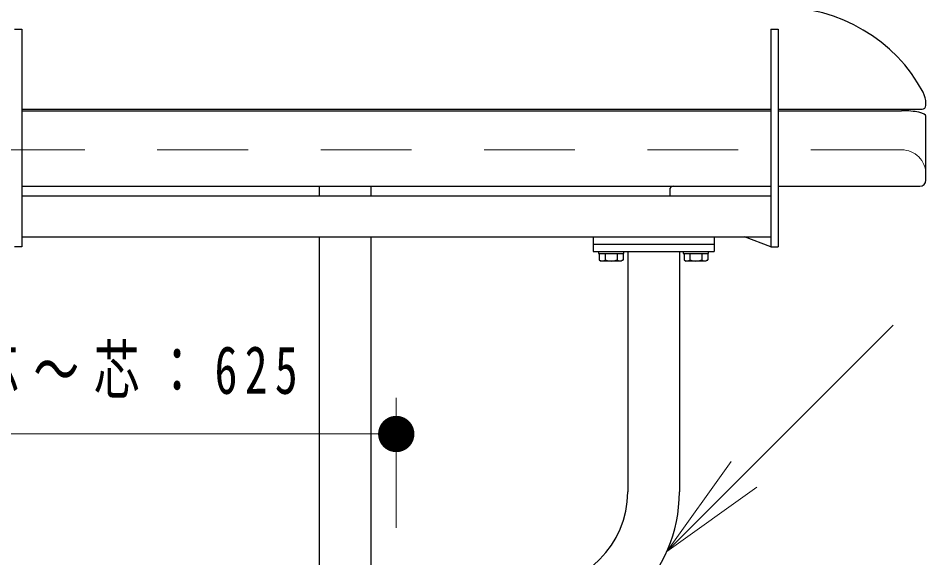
# Model space of a CAD drawing. Units: millimetres on the paper, scale 1:30. Extents: x -365 to 0, y 0 to 257.
# Drawn here: x -258.7 to -233.7, y 94.21 to 109.07 of the extents above; entities that cross this region are included whole.
import ezdxf

# ---------------------------------------------------------------- set-up
doc = ezdxf.new("R2010")
doc.units = ezdxf.units.MM
doc.linetypes.add('USER1', pattern=[4.5, 2.5, -2])
doc.layers.add('LY_1', color=7, linetype='Continuous', lineweight=25)
doc.styles.add('ＭＳ ゴシック', font='')
doc.styles.get('ＭＳ ゴシック').set_extended_font_data('MS Gothic')

# ---------------------------------------------------------------- blocks, each defined once
blk = doc.blocks.new('open_arrow')
at = {"color": 0, "linetype": 'Continuous', "lineweight": -2}
blk.add_lwpolyline([(7.5, 1.25), (0, 0), (7.5, -1.25)], dxfattribs=at)
blk = doc.blocks.new('filled_dot')
at = {"color": 0, "linetype": 'Continuous', "lineweight": -2, "const_width": 1.25}
blk.add_lwpolyline([(-0.625, 0, 1), (0.625, 0, 1)], format="xyb", close=True, dxfattribs=at)

msp = doc.modelspace()

# ---------------------------------------------------------------- linework, layer by layer
at = {"layer": 'LY_1'}
for p, q in [((-258.8, 108.766), (-258.6, 108.766)), ((-237.967, 108.766), (-237.767, 108.766)), ((-242.717, 102.646), (-242.717, 102.596)), ((-242.717, 102.646), (-242.017, 102.646)), ((-242.717, 102.596), (-242.017, 102.596)), ((-242.694, 102.596), (-242.694, 102.413)), ((-242.53, 102.596), (-242.53, 102.413)), ((-242.203, 102.596), (-242.203, 102.413)), ((-242.039, 102.596), (-242.039, 102.413)), ((-242.017, 102.596), (-242.017, 102.646)), ((-240.383, 102.646), (-240.383, 102.596)), ((-240.383, 102.646), (-239.683, 102.646)), ((-240.383, 102.596), (-239.683, 102.596)), ((-240.36, 102.596), (-240.36, 102.413)), ((-240.197, 102.596), (-240.197, 102.413)), ((-239.87, 102.596), (-239.87, 102.413)), ((-239.706, 102.596), (-239.706, 102.413)), ((-239.683, 102.596), (-239.683, 102.646)), ((-242.694, 102.413), (-242.642, 102.383)), ((-242.092, 102.383), (-242.642, 102.383)), ((-242.039, 102.413), (-242.092, 102.383)), ((-240.36, 102.413), (-240.308, 102.383)), ((-239.758, 102.383), (-240.308, 102.383)), ((-239.706, 102.413), (-239.758, 102.383))]:
    msp.add_line(p, q, dxfattribs=at)
at = {"layer": 'LY_1', "color": 4}
for p, q in [((-258.6, 108.766), (-258.6, 102.779)), ((-237.967, 108.766), (-237.967, 102.779)), ((-237.767, 108.766), (-237.767, 102.779)), ((-240.755, 104.346), (-240.755, 104.179)), ((-258.6, 104.179), (-237.967, 104.179)), ((-258.6, 103.046), (-237.967, 103.046)), ((-242.867, 103.046), (-242.867, 102.646)), ((-239.533, 103.047), (-239.533, 102.646)), ((-237.967, 102.779), (-238.698, 103.046)), ((-258.6, 102.779), (-258.8, 102.779)), ((-242.867, 102.846), (-239.533, 102.846)), ((-237.967, 102.779), (-237.767, 102.779)), ((-242.867, 102.646), (-239.533, 102.646))]:
    msp.add_line(p, q, dxfattribs=at)
at = {"layer": 'LY_1', "color": 21}
for p, q in [((-258.6, 106.568), (-237.967, 106.568)), ((-258.6, 106.523), (-237.967, 106.523)), ((-237.767, 106.568), (-233.8, 106.568)), ((-237.767, 106.523), (-234.367, 106.523)), ((-233.7, 106.668), (-233.7, 106.721)), ((-233.7, 104.612), (-233.7, 106.374)), ((-233.7, 104.612), (-233.7, 104.779)), ((-258.6, 104.446), (-237.967, 104.446)), ((-237.767, 104.446), (-233.867, 104.446))]:
    msp.add_line(p, q, dxfattribs=at)
at = {"layer": 'LY_1', "color": 21, "linetype": 'USER1', "lineweight": 13}
msp.add_line((-234.367, 105.446), (-283.033, 105.446), dxfattribs=at)
at = {"layer": 'LY_1', "color": 190}
for p, q in [((-250.412, 104.446), (-250.412, 104.179)), ((-248.988, 104.446), (-248.988, 104.179)), ((-250.412, 103.046), (-250.412, 92.691)), ((-248.988, 103.046), (-248.988, 93.403)), ((-241.912, 102.646), (-241.912, 96.024)), ((-240.488, 102.646), (-240.488, 96.024))]:
    msp.add_line(p, q, dxfattribs=at)
at = {"layer": 'LY_1', "lineweight": 13}
for p, q in [((-240.834, 94.387), (-234.601, 100.62)), ((-248.286, 95.034), (-248.286, 98.621)), ((-269.113, 97.621), (-248.286, 97.621))]:
    msp.add_line(p, q, dxfattribs=at)
at = {"layer": 'LY_1', "color": 21}
for centre, radius, start, end in [((-234.367, 106.721), 0.667, 0, 27.8144), ((-233.8, 106.668), 0.1, 270, 0), ((-233.867, 104.612), 0.167, 270, 0)]:
    msp.add_arc(centre, radius, start, end, dxfattribs=at)
at = {"layer": 'LY_1', "color": 21, "linetype": 'USER1', "lineweight": 13}
msp.add_arc((-234.367, 104.779), 0.667, 0, 90, dxfattribs=at)
at = {"layer": 'LY_1', "color": 4}
msp.add_arc((-240.655, 104.346), 0.1, 90, 180, dxfattribs=at)
at = {"layer": 'LY_1'}
for centre, radius, start, end in [((-242.612, 102.554), 0.164, 240, 300), ((-242.367, 102.842), 0.459, 249.136, 290.864), ((-242.121, 102.554), 0.164, 240, 300), ((-240.279, 102.554), 0.164, 240, 300), ((-240.033, 102.842), 0.459, 249.136, 290.864), ((-239.788, 102.554), 0.164, 240, 300)]:
    msp.add_arc(centre, radius, start, end, dxfattribs=at)
at = {"layer": 'LY_1', "color": 190}
for radius in [2.622, 4.045]:
    msp.add_arc((-244.533, 96.024), radius, 270, 0, dxfattribs=at)
at = {"layer": 'LY_1', "color": 21}
for centre, major_axis, ratio, start_param, end_param in [((-237.765, 105.109), (4.467, 0), 0.95602, 0.467129, 1.570796), ((-234.367, 106.374), (0.667, 0), 0.223279, 6.283185, 7.853982)]:
    msp.add_ellipse(centre, major_axis=major_axis, ratio=ratio, start_param=start_param, end_param=end_param, dxfattribs=at)

# ---------------------------------------------------------------- block references
at = {"layer": 'LY_1', "lineweight": 13, "xscale": 0.4, "yscale": 0.4}
for name, p, rotation in [('filled_dot', (-248.286, 97.621), 180), ('open_arrow', (-240.834, 94.387), 45)]:
    msp.add_blockref(name, p, dxfattribs=dict(at, rotation=rotation))

# ---------------------------------------------------------------- texts
at = {"layer": 'LY_1', "insert": (-258.7, 98.621), "char_height": 1.32, "attachment_point": 8, "style": 'ＭＳ ゴシック'}
msp.add_mtext('\\T1.32;\\W0.7;アンカー芯～芯：625', dxfattribs=at)

doc.saveas('drawing.dxf')
